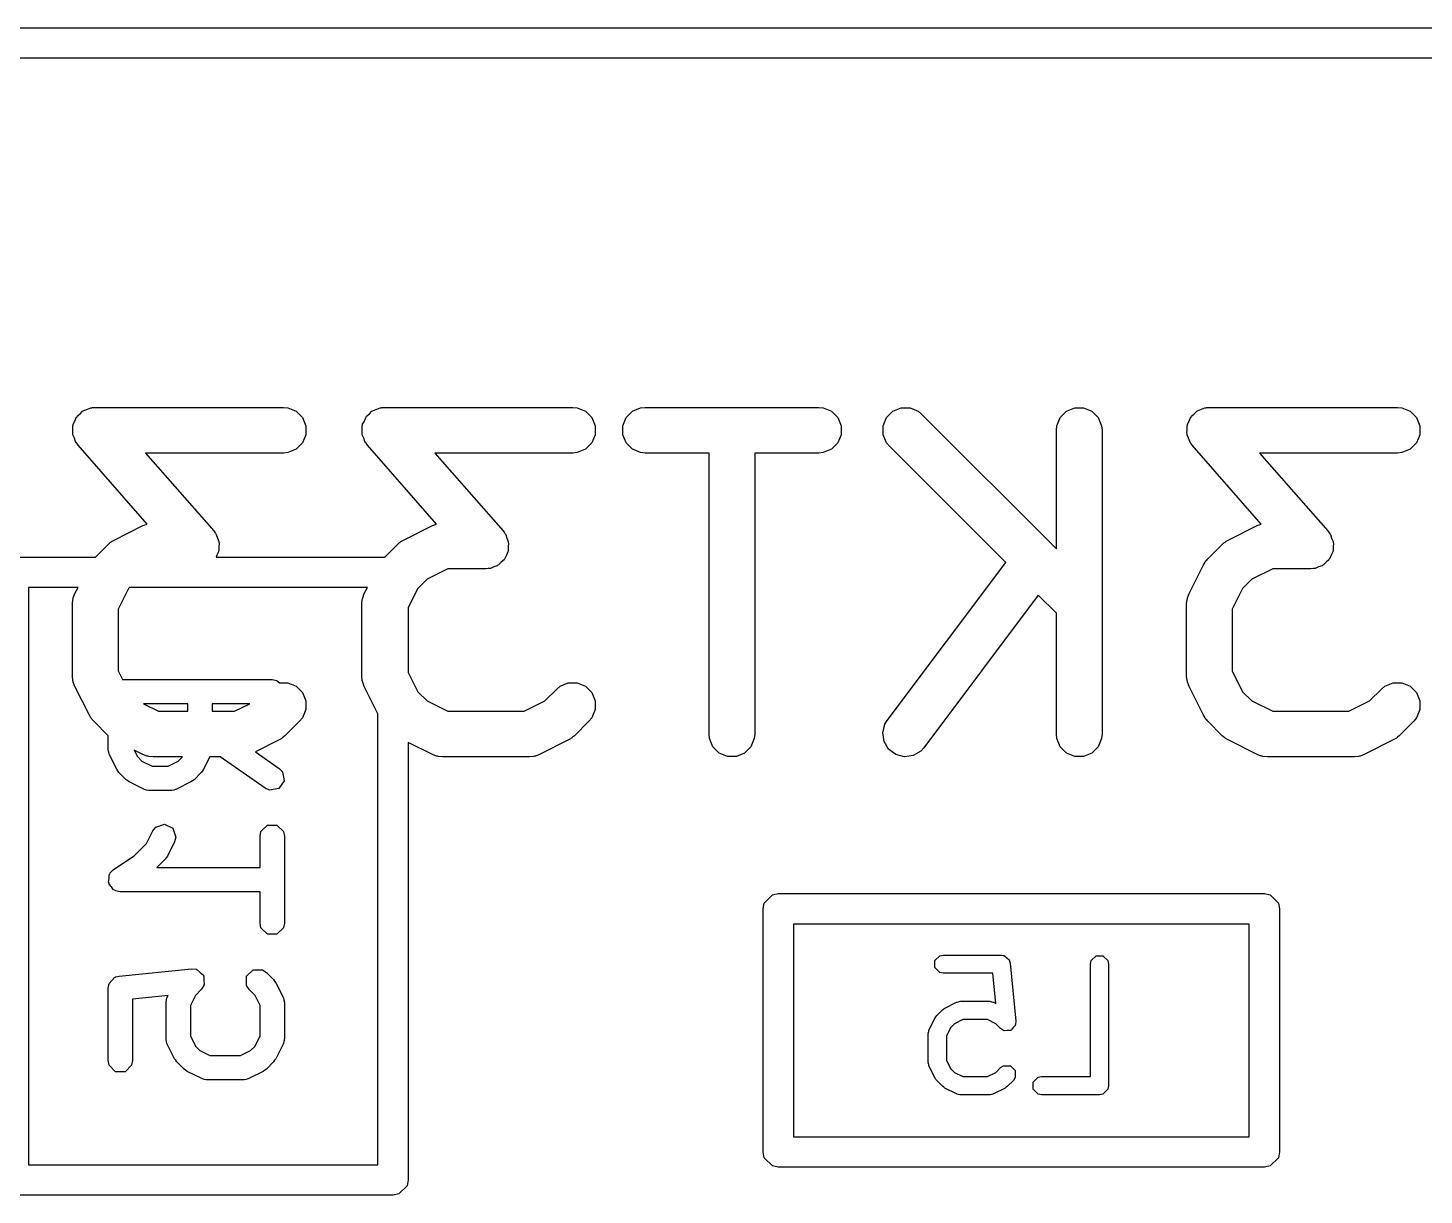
# Model space of a CAD drawing. Extents: x 3.93 to 7.47, y -4.9 to -2.95.
# Drawn here: x 4.919 to 5.0999, y -3.4169 to -3.2656 of the extents above; entities that cross this region are included whole.
import ezdxf

# ---------------------------------------------------------------- set-up
doc = ezdxf.new("R2010")
doc.units = 0
doc.header["$MEASUREMENT"] = 0
doc.layers.add('BLACK', color=7, linetype='CONTINUOUS')

msp = doc.modelspace()

# ---------------------------------------------------------------- linework, layer by layer
at = {"layer": 'BLACK', "linetype": 'CONTINUOUS'}
for p, q in [((4.59464, -3.26563), (5.23797, -3.26563)), ((5.236, -3.26956), (4.59726, -3.26956)), ((4.92535, -3.31595), (4.92571, -3.31564)), ((4.92571, -3.31564), (4.92605, -3.3153)), ((4.92605, -3.3153), (4.92614, -3.31526)), ((4.92614, -3.31526), (4.92622, -3.31519)), ((4.92622, -3.31519), (4.92667, -3.31504)), ((4.92667, -3.31504), (4.92711, -3.31486)), ((4.92711, -3.31486), (4.92725, -3.31484)), ((4.92725, -3.31484), (4.92731, -3.31483)), ((4.92731, -3.31483), (4.92739, -3.31483)), ((4.92739, -3.31483), (4.92769, -3.3148)), ((4.92769, -3.3148), (4.95206, -3.3148)), ((4.95206, -3.3148), (4.95264, -3.31486)), ((4.95264, -3.31486), (4.9537, -3.3153)), ((4.9537, -3.3153), (4.95452, -3.31611)), ((4.96284, -3.31595), (4.96321, -3.31564)), ((4.96321, -3.31564), (4.96354, -3.3153)), ((4.96354, -3.3153), (4.96364, -3.31526)), ((4.96364, -3.31526), (4.96371, -3.31519)), ((4.96371, -3.31519), (4.96417, -3.31504)), ((4.96417, -3.31504), (4.96461, -3.31486)), ((4.96461, -3.31486), (4.96475, -3.31484)), ((4.96475, -3.31484), (4.9648, -3.31483)), ((4.9648, -3.31483), (4.96488, -3.31483)), ((4.96488, -3.31483), (4.96519, -3.3148)), ((4.96519, -3.3148), (4.98956, -3.3148)), ((4.98956, -3.3148), (4.99013, -3.31486)), ((4.99013, -3.31486), (4.9912, -3.3153)), ((4.9912, -3.3153), (4.99201, -3.31611)), ((4.99648, -3.31611), (4.99729, -3.3153)), ((4.99729, -3.3153), (4.99835, -3.31486)), ((4.99835, -3.31486), (4.99893, -3.3148)), ((4.99893, -3.3148), (5.02143, -3.3148)), ((5.02143, -3.3148), (5.022, -3.31486)), ((5.022, -3.31486), (5.02307, -3.3153)), ((5.02307, -3.3153), (5.02388, -3.31611)), ((5.03022, -3.31611), (5.03104, -3.3153)), ((5.03104, -3.3153), (5.0321, -3.31486)), ((5.0321, -3.31486), (5.03325, -3.31486)), ((5.03325, -3.31486), (5.03432, -3.3153)), ((5.03432, -3.3153), (5.03476, -3.31567)), ((5.03476, -3.31567), (5.05222, -3.33312)), ((5.05272, -3.31611), (5.05353, -3.3153)), ((5.05353, -3.3153), (5.0546, -3.31486)), ((5.0546, -3.31486), (5.05575, -3.31486)), ((5.05575, -3.31486), (5.05681, -3.3153)), ((5.05681, -3.3153), (5.05763, -3.31611)), ((5.06971, -3.31595), (5.07007, -3.31564)), ((5.07007, -3.31564), (5.07041, -3.3153)), ((5.07041, -3.3153), (5.0705, -3.31526)), ((5.0705, -3.31526), (5.07057, -3.31519)), ((5.07057, -3.31519), (5.07103, -3.31504)), ((5.07103, -3.31504), (5.07147, -3.31486)), ((5.07147, -3.31486), (5.07161, -3.31484)), ((5.07161, -3.31484), (5.07166, -3.31483)), ((5.07166, -3.31483), (5.07174, -3.31483)), ((5.07174, -3.31483), (5.07205, -3.3148)), ((5.07205, -3.3148), (5.09642, -3.3148)), ((5.09642, -3.3148), (5.09699, -3.31486)), ((5.09699, -3.31486), (5.09806, -3.3153)), ((5.09806, -3.3153), (5.09887, -3.31611)), ((4.92479, -3.31718), (4.92483, -3.31709)), ((4.92479, -3.31766), (4.92479, -3.31718)), ((4.92483, -3.31709), (4.92484, -3.31699)), ((4.92484, -3.31699), (4.92505, -3.31656)), ((4.92505, -3.31656), (4.92523, -3.31611)), ((4.92523, -3.31611), (4.9253, -3.31604)), ((4.9253, -3.31604), (4.92535, -3.31595)), ((4.95452, -3.31611), (4.95496, -3.31718)), ((4.95496, -3.31718), (4.95496, -3.31833)), ((4.96229, -3.31718), (4.96233, -3.31709)), ((4.96229, -3.31766), (4.96229, -3.31718)), ((4.96233, -3.31699), (4.96255, -3.31656)), ((4.96233, -3.31709), (4.96233, -3.31699)), ((4.96255, -3.31656), (4.96273, -3.31611)), ((4.96273, -3.31611), (4.9628, -3.31604)), ((4.9628, -3.31604), (4.96284, -3.31595)), ((4.99201, -3.31611), (4.99245, -3.31718)), ((4.99245, -3.31718), (4.99245, -3.31833)), ((4.99603, -3.31718), (4.99648, -3.31611)), ((4.99603, -3.31833), (4.99603, -3.31718)), ((5.02388, -3.31611), (5.02432, -3.31718)), ((5.02432, -3.31718), (5.02432, -3.31833)), ((5.02978, -3.31718), (5.03022, -3.31611)), ((5.02978, -3.31833), (5.02978, -3.31718)), ((5.05222, -3.31775), (5.05228, -3.31718)), ((5.05228, -3.31718), (5.05272, -3.31611)), ((5.05763, -3.31611), (5.05807, -3.31718)), ((5.05807, -3.31718), (5.05813, -3.31775)), ((5.06915, -3.31718), (5.06919, -3.31709)), ((5.06915, -3.31766), (5.06915, -3.31718)), ((5.06919, -3.31709), (5.0692, -3.31699)), ((5.0692, -3.31699), (5.06941, -3.31656)), ((5.06941, -3.31656), (5.06959, -3.31611)), ((5.06959, -3.31611), (5.06966, -3.31604)), ((5.06966, -3.31604), (5.06971, -3.31595)), ((5.09887, -3.31611), (5.09931, -3.31718)), ((5.09931, -3.31718), (5.09931, -3.31833)), ((4.92476, -3.31814), (4.92479, -3.31766)), ((4.92479, -3.31823), (4.92476, -3.31814)), ((4.92479, -3.31833), (4.92479, -3.31823)), ((4.92498, -3.31877), (4.92479, -3.31833)), ((4.92513, -3.31923), (4.92498, -3.31877)), ((4.92521, -3.31934), (4.92513, -3.31923)), ((4.92523, -3.31939), (4.92521, -3.31934)), ((4.92529, -3.31945), (4.92523, -3.31939)), ((4.95452, -3.31939), (4.9537, -3.32021)), ((4.95496, -3.31833), (4.95452, -3.31939)), ((4.96226, -3.31814), (4.96229, -3.31766)), ((4.96229, -3.31823), (4.96226, -3.31814)), ((4.96229, -3.31833), (4.96229, -3.31823)), ((4.96247, -3.31877), (4.96229, -3.31833)), ((4.96263, -3.31923), (4.96247, -3.31877)), ((4.96271, -3.31934), (4.96263, -3.31923)), ((4.96273, -3.31939), (4.96271, -3.31934)), ((4.96278, -3.31945), (4.96273, -3.31939)), ((4.99201, -3.31939), (4.9912, -3.32021)), ((4.99245, -3.31833), (4.99201, -3.31939)), ((4.99648, -3.31939), (4.99603, -3.31833)), ((4.99729, -3.32021), (4.99648, -3.31939)), ((5.02388, -3.31939), (5.02307, -3.32021)), ((5.02432, -3.31833), (5.02388, -3.31939)), ((5.03022, -3.31939), (5.02978, -3.31833)), ((5.03059, -3.31984), (5.03022, -3.31939)), ((5.05222, -3.33312), (5.05222, -3.31775)), ((5.05813, -3.31775), (5.05813, -3.35712)), ((5.06912, -3.31814), (5.06915, -3.31766)), ((5.06915, -3.31823), (5.06912, -3.31814)), ((5.06915, -3.31833), (5.06915, -3.31823)), ((5.06933, -3.31877), (5.06915, -3.31833)), ((5.06949, -3.31923), (5.06933, -3.31877)), ((5.06957, -3.31934), (5.06949, -3.31923)), ((5.06959, -3.31939), (5.06957, -3.31934)), ((5.06965, -3.31945), (5.06959, -3.31939)), ((5.09887, -3.31939), (5.09806, -3.32021)), ((5.09931, -3.31833), (5.09887, -3.31939)), ((4.92547, -3.3197), (4.92529, -3.31945)), ((4.9344, -3.32991), (4.92547, -3.3197)), ((4.95206, -3.32071), (4.9342, -3.32071)), ((4.9342, -3.32071), (4.94304, -3.33081)), ((4.95264, -3.32065), (4.95206, -3.32071)), ((4.9537, -3.32021), (4.95264, -3.32065)), ((4.96296, -3.3197), (4.96278, -3.31945)), ((4.9719, -3.32991), (4.96296, -3.3197)), ((4.98956, -3.32071), (4.97169, -3.32071)), ((4.97169, -3.32071), (4.98053, -3.33081)), ((4.99013, -3.32065), (4.98956, -3.32071)), ((4.9912, -3.32021), (4.99013, -3.32065)), ((4.99835, -3.32065), (4.99729, -3.32021)), ((4.99893, -3.32071), (4.99835, -3.32065)), ((5.00723, -3.32071), (4.99893, -3.32071)), ((5.00723, -3.35712), (5.00723, -3.32071)), ((5.02143, -3.32071), (5.01313, -3.32071)), ((5.01313, -3.32071), (5.01313, -3.35712)), ((5.022, -3.32065), (5.02143, -3.32071)), ((5.02307, -3.32021), (5.022, -3.32065)), ((5.04565, -3.3349), (5.03059, -3.31984)), ((5.06982, -3.3197), (5.06965, -3.31945)), ((5.07876, -3.32991), (5.06982, -3.3197)), ((5.09642, -3.32071), (5.07855, -3.32071)), ((5.07855, -3.32071), (5.08739, -3.33081)), ((5.09699, -3.32065), (5.09642, -3.32071)), ((5.09806, -3.32021), (5.09699, -3.32065)), ((4.93012, -3.33199), (4.93387, -3.33011)), ((4.93387, -3.33011), (4.9344, -3.32991)), ((4.96761, -3.33199), (4.97136, -3.33011)), ((4.97136, -3.33011), (4.9719, -3.32991)), ((5.07448, -3.33199), (5.07823, -3.33011)), ((5.07823, -3.33011), (5.07876, -3.32991)), ((4.92987, -3.33214), (4.93012, -3.33199)), ((4.94304, -3.33081), (4.94321, -3.33106)), ((4.94321, -3.33106), (4.94327, -3.33111)), ((4.94327, -3.33111), (4.94329, -3.33116)), ((4.94329, -3.33116), (4.94337, -3.33128)), ((4.94337, -3.33128), (4.94353, -3.33173)), ((4.94353, -3.33173), (4.94371, -3.33218)), ((4.96737, -3.33214), (4.96761, -3.33199)), ((4.98053, -3.33081), (4.98071, -3.33106)), ((4.98071, -3.33106), (4.98076, -3.33111)), ((4.98076, -3.33111), (4.98079, -3.33116)), ((4.98079, -3.33116), (4.98087, -3.33128)), ((4.98087, -3.33128), (4.98102, -3.33173)), ((4.98102, -3.33173), (4.9812, -3.33218)), ((5.07423, -3.33214), (5.07448, -3.33199)), ((5.08739, -3.33081), (5.08757, -3.33106)), ((5.08757, -3.33106), (5.08763, -3.33111)), ((5.08763, -3.33111), (5.08765, -3.33116)), ((5.08765, -3.33116), (5.08773, -3.33128)), ((5.08773, -3.33128), (5.08788, -3.33173)), ((5.08788, -3.33173), (5.08807, -3.33218)), ((4.92771, -3.33418), (4.92935, -3.33254)), ((4.92935, -3.33254), (4.92958, -3.33235)), ((4.92958, -3.33235), (4.92963, -3.33229)), ((4.92963, -3.33229), (4.92972, -3.33224)), ((4.92972, -3.33224), (4.9298, -3.33217)), ((4.9298, -3.33217), (4.92987, -3.33214)), ((4.94366, -3.33352), (4.94345, -3.33395)), ((4.94367, -3.33342), (4.94366, -3.33352)), ((4.94371, -3.33333), (4.94367, -3.33342)), ((4.94371, -3.33218), (4.94371, -3.33228)), ((4.94371, -3.33228), (4.94374, -3.33237)), ((4.94374, -3.33237), (4.94371, -3.33285)), ((4.94371, -3.33285), (4.94371, -3.33333)), ((4.96521, -3.33418), (4.96685, -3.33254)), ((4.96685, -3.33254), (4.96707, -3.33235)), ((4.96707, -3.33235), (4.96712, -3.33229)), ((4.96712, -3.33229), (4.96721, -3.33224)), ((4.96721, -3.33224), (4.96729, -3.33217)), ((4.96729, -3.33217), (4.96737, -3.33214)), ((4.98116, -3.33352), (4.98095, -3.33395)), ((4.98117, -3.33342), (4.98116, -3.33352)), ((4.9812, -3.33333), (4.98117, -3.33342)), ((4.9812, -3.33218), (4.9812, -3.33228)), ((4.9812, -3.33228), (4.98124, -3.33237)), ((4.98124, -3.33237), (4.9812, -3.33285)), ((4.9812, -3.33285), (4.9812, -3.33333)), ((5.07183, -3.33441), (5.07371, -3.33254)), ((5.07371, -3.33254), (5.07393, -3.33235)), ((5.07393, -3.33235), (5.07399, -3.33229)), ((5.07399, -3.33229), (5.07407, -3.33224)), ((5.07407, -3.33224), (5.07416, -3.33217)), ((5.07416, -3.33217), (5.07423, -3.33214)), ((5.08802, -3.33352), (5.08781, -3.33395)), ((5.08803, -3.33342), (5.08802, -3.33352)), ((5.08807, -3.33333), (5.08803, -3.33342)), ((5.08807, -3.33218), (5.08807, -3.33228)), ((5.08807, -3.33228), (5.0881, -3.33237)), ((5.0881, -3.33237), (5.08807, -3.33285)), ((5.08807, -3.33285), (5.08807, -3.33333)), ((4.91707, -3.33418), (4.92771, -3.33418)), ((4.94345, -3.33395), (4.94336, -3.33418)), ((4.94336, -3.33418), (4.96521, -3.33418)), ((4.97338, -3.3357), (4.97068, -3.33705)), ((4.97831, -3.3357), (4.97338, -3.3357)), ((4.97861, -3.33567), (4.97831, -3.3357)), ((4.97869, -3.33568), (4.97861, -3.33567)), ((4.97874, -3.33566), (4.97869, -3.33568)), ((4.97888, -3.33565), (4.97874, -3.33566)), ((4.97933, -3.33546), (4.97888, -3.33565)), ((4.97978, -3.33531), (4.97933, -3.33546)), ((4.97986, -3.33525), (4.97978, -3.33531)), ((4.97995, -3.33521), (4.97986, -3.33525)), ((4.98029, -3.33487), (4.97995, -3.33521)), ((4.98065, -3.33455), (4.98029, -3.33487)), ((4.98069, -3.33446), (4.98065, -3.33455)), ((4.98076, -3.33439), (4.98069, -3.33446)), ((4.98095, -3.33395), (4.98076, -3.33439)), ((5.03031, -3.35535), (5.04565, -3.3349)), ((5.06941, -3.33893), (5.07128, -3.33518)), ((5.07128, -3.33518), (5.07144, -3.33493)), ((5.07144, -3.33493), (5.07147, -3.33486)), ((5.07147, -3.33486), (5.07153, -3.33478)), ((5.07153, -3.33478), (5.07159, -3.33469)), ((5.07159, -3.33469), (5.07165, -3.33464)), ((5.07165, -3.33464), (5.07183, -3.33441)), ((5.08024, -3.3357), (5.07755, -3.33705)), ((5.08517, -3.3357), (5.08024, -3.3357)), ((5.08547, -3.33567), (5.08517, -3.3357)), ((5.08555, -3.33568), (5.08547, -3.33567)), ((5.08561, -3.33566), (5.08555, -3.33568)), ((5.08575, -3.33565), (5.08561, -3.33566)), ((5.08619, -3.33546), (5.08575, -3.33565)), ((5.08664, -3.33531), (5.08619, -3.33546)), ((5.08672, -3.33525), (5.08664, -3.33531)), ((5.08681, -3.33521), (5.08672, -3.33525)), ((5.08715, -3.33487), (5.08681, -3.33521)), ((5.08751, -3.33455), (5.08715, -3.33487)), ((5.08755, -3.33446), (5.08751, -3.33455)), ((5.08763, -3.33439), (5.08755, -3.33446)), ((5.08781, -3.33395), (5.08763, -3.33439)), ((4.97068, -3.33705), (4.96949, -3.33825)), ((5.07755, -3.33705), (5.07635, -3.33825)), ((4.92546, -3.33812), (4.91904, -3.33812)), ((4.91904, -3.33812), (4.91904, -3.41292)), ((4.92484, -3.33947), (4.92505, -3.33893)), ((4.92505, -3.33893), (4.92546, -3.33812)), ((4.93199, -3.33825), (4.93064, -3.34095)), ((4.93213, -3.33812), (4.93199, -3.33825)), ((4.96295, -3.33812), (4.93213, -3.33812)), ((4.96234, -3.33947), (4.96254, -3.33893)), ((4.96254, -3.33893), (4.96295, -3.33812)), ((4.96949, -3.33825), (4.96825, -3.34072)), ((5.04987, -3.33912), (5.03504, -3.3589)), ((5.05222, -3.34147), (5.04987, -3.33912)), ((5.0692, -3.33947), (5.06941, -3.33893)), ((5.07635, -3.33825), (5.075, -3.34095)), ((4.92474, -3.34025), (4.92479, -3.33967)), ((4.92474, -3.34962), (4.92474, -3.34025)), ((4.92479, -3.33967), (4.92483, -3.33958)), ((4.92483, -3.33958), (4.92484, -3.33947)), ((4.93064, -3.34095), (4.93064, -3.34893)), ((4.96223, -3.34025), (4.96229, -3.33967)), ((4.96223, -3.34962), (4.96223, -3.34025)), ((4.96229, -3.33967), (4.96233, -3.33958)), ((4.96233, -3.33958), (4.96234, -3.33947)), ((4.96825, -3.34072), (4.96825, -3.34915)), ((5.06909, -3.34025), (5.06915, -3.33967)), ((5.06909, -3.34962), (5.06909, -3.34025)), ((5.06915, -3.33967), (5.06919, -3.33958)), ((5.06919, -3.33958), (5.0692, -3.33947)), ((5.075, -3.34095), (5.075, -3.34893)), ((5.05222, -3.35712), (5.05222, -3.34147)), ((4.92479, -3.3502), (4.92474, -3.34962)), ((4.93064, -3.34893), (4.9312, -3.35004)), ((4.9312, -3.35004), (4.95062, -3.35004)), ((4.95062, -3.35004), (4.95122, -3.35016)), ((4.95122, -3.35016), (4.95154, -3.35048)), ((4.96229, -3.3502), (4.96223, -3.34962)), ((4.96825, -3.34915), (4.96949, -3.35163)), ((5.06915, -3.3502), (5.06909, -3.34962)), ((5.075, -3.34893), (5.07635, -3.35163)), ((4.92483, -3.3503), (4.92479, -3.3502)), ((4.92484, -3.3504), (4.92483, -3.3503)), ((4.92505, -3.35095), (4.92484, -3.3504)), ((4.92692, -3.35469), (4.92505, -3.35095)), ((4.95154, -3.35048), (4.95264, -3.35048)), ((4.95264, -3.35048), (4.9537, -3.35092)), ((4.9537, -3.35092), (4.95452, -3.35173)), ((4.95452, -3.35173), (4.95496, -3.3528)), ((4.96233, -3.3503), (4.96229, -3.3502)), ((4.96234, -3.3504), (4.96233, -3.3503)), ((4.96254, -3.35095), (4.96234, -3.3504)), ((4.96431, -3.35448), (4.96254, -3.35095)), ((4.96949, -3.35163), (4.97068, -3.35282)), ((4.98593, -3.35282), (4.98747, -3.35129)), ((4.98747, -3.35129), (4.98792, -3.35092)), ((4.98792, -3.35092), (4.98898, -3.35048)), ((4.98898, -3.35048), (4.99013, -3.35048)), ((4.99013, -3.35048), (4.9912, -3.35092)), ((4.9912, -3.35092), (4.99201, -3.35173)), ((4.99201, -3.35173), (4.99245, -3.3528)), ((5.06919, -3.3503), (5.06915, -3.3502)), ((5.0692, -3.3504), (5.06919, -3.3503)), ((5.06941, -3.35095), (5.0692, -3.3504)), ((5.07128, -3.35469), (5.06941, -3.35095)), ((5.07635, -3.35163), (5.07755, -3.35282)), ((5.09279, -3.35282), (5.09433, -3.35129)), ((5.09433, -3.35129), (5.09478, -3.35092)), ((5.09478, -3.35092), (5.09584, -3.35048)), ((5.09584, -3.35048), (5.09699, -3.35048)), ((5.09699, -3.35048), (5.09806, -3.35092)), ((5.09806, -3.35092), (5.09887, -3.35173)), ((5.09887, -3.35173), (5.09931, -3.3528)), ((4.93967, -3.35319), (4.93392, -3.35319)), ((4.93392, -3.35319), (4.93589, -3.35417)), ((4.93967, -3.35417), (4.93967, -3.35319)), ((4.94282, -3.35319), (4.94282, -3.35417)), ((4.94771, -3.35319), (4.94282, -3.35319)), ((4.94574, -3.35417), (4.94771, -3.35319)), ((4.95496, -3.3528), (4.95496, -3.35395)), ((4.97068, -3.35282), (4.97338, -3.35417)), ((4.98324, -3.35417), (4.98593, -3.35282)), ((4.99245, -3.3528), (4.99245, -3.35395)), ((5.07755, -3.35282), (5.08024, -3.35417)), ((5.0901, -3.35417), (5.09279, -3.35282)), ((5.09931, -3.3528), (5.09931, -3.35395)), ((4.92708, -3.35494), (4.92692, -3.35469)), ((4.92711, -3.35501), (4.92708, -3.35494)), ((4.92718, -3.3551), (4.92711, -3.35501)), ((4.92723, -3.35518), (4.92718, -3.3551)), ((4.92729, -3.35524), (4.92723, -3.35518)), ((4.92748, -3.35546), (4.92729, -3.35524)), ((4.92935, -3.35734), (4.92748, -3.35546)), ((4.93589, -3.35417), (4.93967, -3.35417)), ((4.94282, -3.35417), (4.94574, -3.35417)), ((4.95415, -3.35546), (4.95227, -3.35734)), ((4.95452, -3.35501), (4.95415, -3.35546)), ((4.95496, -3.35395), (4.95452, -3.35501)), ((4.96431, -3.41292), (4.96431, -3.35448)), ((4.97338, -3.35417), (4.98324, -3.35417)), ((4.99164, -3.35546), (4.98977, -3.35734)), ((4.99201, -3.35501), (4.99164, -3.35546)), ((4.99245, -3.35395), (4.99201, -3.35501)), ((5.03001, -3.35585), (5.03031, -3.35535)), ((5.07144, -3.35494), (5.07128, -3.35469)), ((5.07147, -3.35501), (5.07144, -3.35494)), ((5.07153, -3.3551), (5.07147, -3.35501)), ((5.07159, -3.35518), (5.07153, -3.3551)), ((5.07165, -3.35524), (5.07159, -3.35518)), ((5.07183, -3.35546), (5.07165, -3.35524)), ((5.07371, -3.35734), (5.07183, -3.35546)), ((5.08024, -3.35417), (5.0901, -3.35417)), ((5.09851, -3.35546), (5.09663, -3.35734)), ((5.09887, -3.35501), (5.09851, -3.35546)), ((5.09931, -3.35395), (5.09887, -3.35501)), ((4.92936, -3.35734), (4.92935, -3.35734)), ((4.92936, -3.35911), (4.92936, -3.35734)), ((4.95227, -3.35734), (4.95205, -3.35752)), ((4.98977, -3.35734), (4.98954, -3.35752)), ((5.00728, -3.3577), (5.00723, -3.35712)), ((5.01313, -3.35712), (5.01308, -3.3577)), ((5.02973, -3.35696), (5.03001, -3.35585)), ((5.02989, -3.3581), (5.02973, -3.35696)), ((5.05228, -3.3577), (5.05222, -3.35712)), ((5.05813, -3.35712), (5.05807, -3.3577)), ((5.07393, -3.35752), (5.07371, -3.35734)), ((5.09663, -3.35734), (5.09641, -3.35752)), ((4.92937, -3.35919), (4.92936, -3.35911)), ((4.92936, -3.35922), (4.92937, -3.35919)), ((4.92943, -3.35947), (4.92936, -3.35922)), ((4.93387, -3.35976), (4.93274, -3.3592)), ((4.93274, -3.3592), (4.93316, -3.36005)), ((4.95151, -3.35789), (4.94845, -3.35942)), ((4.95176, -3.35773), (4.95151, -3.35789)), ((4.95183, -3.3577), (4.95176, -3.35773)), ((4.95191, -3.35764), (4.95183, -3.3577)), ((4.952, -3.35758), (4.95191, -3.35764)), ((4.95205, -3.35752), (4.952, -3.35758)), ((4.97136, -3.35976), (4.96825, -3.35821)), ((4.96825, -3.35821), (4.96825, -3.41489)), ((4.989, -3.35789), (4.98525, -3.35976)), ((4.98925, -3.35773), (4.989, -3.35789)), ((4.98932, -3.3577), (4.98925, -3.35773)), ((4.9894, -3.35764), (4.98932, -3.3577)), ((4.98949, -3.35758), (4.9894, -3.35764)), ((4.98954, -3.35752), (4.98949, -3.35758)), ((5.00772, -3.35876), (5.00728, -3.3577)), ((5.00854, -3.35958), (5.00772, -3.35876)), ((5.01263, -3.35876), (5.01182, -3.35958)), ((5.01308, -3.3577), (5.01263, -3.35876)), ((5.03048, -3.3591), (5.02989, -3.3581)), ((5.0314, -3.35979), (5.03048, -3.3591)), ((5.03504, -3.3589), (5.03465, -3.35932)), ((5.05272, -3.35876), (5.05228, -3.3577)), ((5.05353, -3.35958), (5.05272, -3.35876)), ((5.05763, -3.35876), (5.05681, -3.35958)), ((5.05807, -3.3577), (5.05763, -3.35876)), ((5.07399, -3.35758), (5.07393, -3.35752)), ((5.07407, -3.35764), (5.07399, -3.35758)), ((5.07416, -3.3577), (5.07407, -3.35764)), ((5.07423, -3.35773), (5.07416, -3.3577)), ((5.07448, -3.35789), (5.07423, -3.35773)), ((5.07823, -3.35976), (5.07448, -3.35789)), ((5.09586, -3.35789), (5.09211, -3.35976)), ((5.09611, -3.35773), (5.09586, -3.35789)), ((5.09618, -3.3577), (5.09611, -3.35773)), ((5.09627, -3.35764), (5.09618, -3.3577)), ((5.09635, -3.35758), (5.09627, -3.35764)), ((5.09641, -3.35752), (5.09635, -3.35758)), ((4.92948, -3.35972), (4.92943, -3.35947)), ((4.9295, -3.35974), (4.92948, -3.35972)), ((4.92952, -3.35982), (4.9295, -3.35974)), ((4.93046, -3.36169), (4.92952, -3.35982)), ((4.93316, -3.36005), (4.93374, -3.36063)), ((4.93374, -3.36063), (4.93505, -3.36129)), ((4.93441, -3.35997), (4.93387, -3.35976)), ((4.93451, -3.35998), (4.93441, -3.35997)), ((4.93461, -3.36002), (4.93451, -3.35998)), ((4.93519, -3.36008), (4.93461, -3.36002)), ((4.93899, -3.36008), (4.93519, -3.36008)), ((4.93712, -3.36129), (4.93844, -3.36063)), ((4.93844, -3.36063), (4.93899, -3.36008)), ((4.94252, -3.36008), (4.94172, -3.36169)), ((4.94389, -3.36008), (4.94252, -3.36008)), ((4.94971, -3.36415), (4.94389, -3.36008)), ((4.94845, -3.35942), (4.95152, -3.36157)), ((4.9719, -3.35997), (4.97136, -3.35976)), ((4.97201, -3.35998), (4.9719, -3.35997)), ((4.97211, -3.36002), (4.97201, -3.35998)), ((4.97268, -3.36008), (4.97211, -3.36002)), ((4.98393, -3.36008), (4.97268, -3.36008)), ((4.98451, -3.36002), (4.98393, -3.36008)), ((4.98461, -3.35998), (4.98451, -3.36002)), ((4.98471, -3.35997), (4.98461, -3.35998)), ((4.98525, -3.35976), (4.98471, -3.35997)), ((5.0096, -3.36002), (5.00854, -3.35958)), ((5.01076, -3.36002), (5.0096, -3.36002)), ((5.01182, -3.35958), (5.01076, -3.36002)), ((5.03252, -3.36007), (5.0314, -3.35979)), ((5.03366, -3.35991), (5.03252, -3.36007)), ((5.03465, -3.35932), (5.03366, -3.35991)), ((5.0546, -3.36002), (5.05353, -3.35958)), ((5.05575, -3.36002), (5.0546, -3.36002)), ((5.05681, -3.35958), (5.05575, -3.36002)), ((5.07877, -3.35997), (5.07823, -3.35976)), ((5.07887, -3.35998), (5.07877, -3.35997)), ((5.07897, -3.36002), (5.07887, -3.35998)), ((5.07955, -3.36008), (5.07897, -3.36002)), ((5.09079, -3.36008), (5.07955, -3.36008)), ((5.09137, -3.36002), (5.09079, -3.36008)), ((5.09147, -3.35998), (5.09137, -3.36002)), ((5.09157, -3.35997), (5.09147, -3.35998)), ((5.09211, -3.35976), (5.09157, -3.35997)), ((4.93062, -3.36189), (4.93046, -3.36169)), ((4.93076, -3.3621), (4.93062, -3.36189)), ((4.93169, -3.36304), (4.93076, -3.3621)), ((4.93505, -3.36129), (4.93712, -3.36129)), ((4.94142, -3.3621), (4.94048, -3.36304)), ((4.94156, -3.36189), (4.94142, -3.3621)), ((4.94172, -3.36169), (4.94156, -3.36189)), ((4.95152, -3.36157), (4.95195, -3.36202)), ((4.95195, -3.36202), (4.95216, -3.3632)), ((4.9319, -3.36318), (4.93169, -3.36304)), ((4.9321, -3.36333), (4.9319, -3.36318)), ((4.93398, -3.36427), (4.9321, -3.36333)), ((4.93405, -3.36429), (4.93398, -3.36427)), ((4.93408, -3.36432), (4.93405, -3.36429)), ((4.93433, -3.36437), (4.93408, -3.36432)), ((4.93457, -3.36443), (4.93433, -3.36437)), ((4.9346, -3.36442), (4.93457, -3.36443)), ((4.93468, -3.36444), (4.9346, -3.36442)), ((4.93749, -3.36444), (4.93468, -3.36444)), ((4.93757, -3.36442), (4.93749, -3.36444)), ((4.93761, -3.36443), (4.93757, -3.36442)), ((4.93785, -3.36437), (4.93761, -3.36443)), ((4.9381, -3.36432), (4.93785, -3.36437)), ((4.93812, -3.36429), (4.9381, -3.36432)), ((4.9382, -3.36427), (4.93812, -3.36429)), ((4.94007, -3.36333), (4.9382, -3.36427)), ((4.94027, -3.36318), (4.94007, -3.36333)), ((4.94048, -3.36304), (4.94027, -3.36318)), ((4.95028, -3.3644), (4.94971, -3.36415)), ((4.95146, -3.36419), (4.95028, -3.3644)), ((4.95216, -3.3632), (4.95146, -3.36419)), ((4.93433, -3.3713), (4.93515, -3.36966)), ((4.93515, -3.36966), (4.93553, -3.36917)), ((4.93553, -3.36917), (4.93667, -3.36879)), ((4.93667, -3.36879), (4.93775, -3.36933)), ((4.93775, -3.36933), (4.93813, -3.37047)), ((4.94904, -3.37036), (4.94916, -3.36976)), ((4.94916, -3.36976), (4.95002, -3.36891)), ((4.95002, -3.36891), (4.95122, -3.36891)), ((4.95122, -3.36891), (4.95207, -3.36976)), ((4.95207, -3.36976), (4.95219, -3.37036)), ((4.93274, -3.37289), (4.93433, -3.3713)), ((4.93797, -3.37107), (4.93703, -3.37294)), ((4.93813, -3.37047), (4.93797, -3.37107)), ((4.94904, -3.37441), (4.94904, -3.37036)), ((4.95219, -3.37036), (4.95219, -3.38161)), ((4.93006, -3.37468), (4.93274, -3.37289)), ((4.93673, -3.37335), (4.93567, -3.37441)), ((4.93687, -3.37314), (4.93673, -3.37335)), ((4.93703, -3.37294), (4.93687, -3.37314)), ((4.92948, -3.37538), (4.92959, -3.37527)), ((4.92948, -3.37584), (4.92948, -3.37538)), ((4.92959, -3.37527), (4.92962, -3.37511)), ((4.92962, -3.37511), (4.93006, -3.37468)), ((4.93567, -3.37441), (4.94904, -3.37441)), ((4.92939, -3.37629), (4.92948, -3.37584)), ((4.92948, -3.37643), (4.92939, -3.37629)), ((4.92948, -3.37659), (4.92948, -3.37643)), ((4.9298, -3.37691), (4.92948, -3.37659)), ((4.93006, -3.37729), (4.9298, -3.37691)), ((4.93022, -3.37733), (4.93006, -3.37729)), ((4.93033, -3.37744), (4.93022, -3.37733)), ((4.93093, -3.37756), (4.93033, -3.37744)), ((4.94904, -3.37756), (4.93093, -3.37756)), ((4.94904, -3.38161), (4.94904, -3.37756)), ((5.01421, -3.37977), (5.01436, -3.37902)), ((5.01436, -3.37902), (5.01543, -3.37795)), ((5.01543, -3.37795), (5.01618, -3.3778)), ((5.01618, -3.3778), (5.07917, -3.3778)), ((5.07917, -3.3778), (5.07992, -3.37795)), ((5.07992, -3.37795), (5.08099, -3.37902)), ((5.08099, -3.37902), (5.08114, -3.37977)), ((5.01421, -3.41126), (5.01421, -3.37977)), ((5.08114, -3.37977), (5.08114, -3.41126)), ((4.94916, -3.38221), (4.94904, -3.38161)), ((4.95002, -3.38306), (4.94916, -3.38221)), ((4.95207, -3.38221), (4.95122, -3.38306)), ((4.95219, -3.38161), (4.95207, -3.38221)), ((5.01815, -3.38174), (5.01815, -3.4093)), ((5.0772, -3.38174), (5.01815, -3.38174)), ((5.0772, -3.4093), (5.0772, -3.38174)), ((4.95122, -3.38306), (4.95002, -3.38306)), ((5.03646, -3.38648), (5.0371, -3.38584)), ((5.0371, -3.38584), (5.03755, -3.38575)), ((5.03755, -3.38575), (5.04505, -3.38575)), ((5.04505, -3.38575), (5.04533, -3.38581)), ((5.04533, -3.38581), (5.04539, -3.3858)), ((5.04539, -3.3858), (5.04542, -3.38582)), ((5.04542, -3.38582), (5.0455, -3.38584)), ((5.0455, -3.38584), (5.04578, -3.38612)), ((5.04578, -3.38612), (5.04609, -3.38637)), ((5.05671, -3.38648), (5.05735, -3.38584)), ((5.05735, -3.38584), (5.05825, -3.38584)), ((5.05825, -3.38584), (5.05889, -3.38648)), ((4.93078, -3.38848), (4.94015, -3.38754)), ((4.94015, -3.38754), (4.94076, -3.3876)), ((4.94076, -3.3876), (4.94083, -3.38765)), ((4.94083, -3.38765), (4.94091, -3.38765)), ((4.94091, -3.38765), (4.94128, -3.38803)), ((4.94128, -3.38803), (4.94169, -3.38836)), ((4.94729, -3.38851), (4.94814, -3.38765)), ((4.94814, -3.38765), (4.94935, -3.38765)), ((4.94935, -3.38765), (4.94986, -3.388)), ((4.94986, -3.388), (4.95079, -3.38893)), ((5.03646, -3.38738), (5.03646, -3.38648)), ((5.0371, -3.38802), (5.03646, -3.38738)), ((5.03755, -3.38811), (5.0371, -3.38802)), ((5.04398, -3.38811), (5.03755, -3.38811)), ((5.04437, -3.39202), (5.04398, -3.38811)), ((5.04609, -3.38637), (5.04612, -3.38645)), ((5.04612, -3.38645), (5.04614, -3.38648)), ((5.04614, -3.38648), (5.04614, -3.38654)), ((5.04614, -3.38654), (5.04623, -3.38681)), ((5.04623, -3.38681), (5.04698, -3.39431)), ((5.05662, -3.38693), (5.05671, -3.38648)), ((5.05662, -3.4015), (5.05662, -3.38693)), ((5.05889, -3.38648), (5.05898, -3.38693)), ((5.05898, -3.38693), (5.05898, -3.40268)), ((4.92936, -3.39005), (4.92943, -3.38967)), ((4.92943, -3.38959), (4.92946, -3.38955)), ((4.92943, -3.38967), (4.92943, -3.38959)), ((4.92946, -3.38955), (4.92948, -3.38944)), ((4.92948, -3.38944), (4.92985, -3.38907)), ((4.92985, -3.38907), (4.93019, -3.38866)), ((4.93019, -3.38866), (4.9303, -3.38863)), ((4.9303, -3.38863), (4.93033, -3.38859)), ((4.93033, -3.38859), (4.93041, -3.38859)), ((4.93041, -3.38859), (4.93078, -3.38848)), ((4.94176, -3.38971), (4.94142, -3.39022)), ((4.94169, -3.38836), (4.9417, -3.38845)), ((4.9417, -3.38845), (4.94176, -3.38851)), ((4.94176, -3.38851), (4.94176, -3.38904)), ((4.94176, -3.38904), (4.94181, -3.38956)), ((4.94181, -3.38956), (4.94176, -3.38963)), ((4.94176, -3.38963), (4.94176, -3.38971)), ((4.94729, -3.38971), (4.94729, -3.38851)), ((4.94763, -3.39022), (4.94729, -3.38971)), ((4.95079, -3.38893), (4.95093, -3.38914)), ((4.95093, -3.38914), (4.95109, -3.38934)), ((4.95109, -3.38934), (4.95203, -3.39122)), ((4.92936, -3.39942), (4.92936, -3.39005)), ((4.93713, -3.39101), (4.93251, -3.39147)), ((4.93251, -3.39147), (4.93251, -3.39942)), ((4.93686, -3.39181), (4.93693, -3.39157)), ((4.93693, -3.39157), (4.93698, -3.39132)), ((4.93698, -3.39132), (4.937, -3.39129)), ((4.937, -3.39129), (4.93702, -3.39122)), ((4.93702, -3.39122), (4.93713, -3.39101)), ((4.94066, -3.39098), (4.94001, -3.39229)), ((4.94142, -3.39022), (4.94066, -3.39098)), ((4.94839, -3.39098), (4.94763, -3.39022)), ((4.94904, -3.39229), (4.94839, -3.39098)), ((4.95203, -3.39122), (4.95205, -3.39129)), ((4.95205, -3.39129), (4.95207, -3.39132)), ((4.95207, -3.39132), (4.95212, -3.39157)), ((4.95212, -3.39157), (4.95219, -3.39181)), ((5.03953, -3.3918), (5.03972, -3.39175)), ((5.03972, -3.39175), (5.03974, -3.39176)), ((5.03974, -3.39176), (5.0398, -3.39175)), ((5.0398, -3.39175), (5.04355, -3.39175)), ((5.04355, -3.39175), (5.04361, -3.39176)), ((5.04361, -3.39176), (5.04363, -3.39175)), ((5.04363, -3.39175), (5.04382, -3.3918)), ((4.93687, -3.39184), (4.93686, -3.39181)), ((4.93686, -3.39192), (4.93687, -3.39184)), ((4.93686, -3.39661), (4.93686, -3.39192)), ((4.94001, -3.39229), (4.94001, -3.39624)), ((4.94904, -3.39624), (4.94904, -3.39229)), ((4.95219, -3.39181), (4.95218, -3.39184)), ((4.95218, -3.39184), (4.95219, -3.39192)), ((4.95219, -3.39192), (4.95219, -3.39661)), ((5.03661, -3.39375), (5.03672, -3.3936)), ((5.03672, -3.3936), (5.03747, -3.39285)), ((5.03747, -3.39285), (5.03762, -3.39274)), ((5.03762, -3.39274), (5.03777, -3.39262)), ((5.03777, -3.39262), (5.03927, -3.39187)), ((5.03927, -3.39187), (5.03933, -3.39186)), ((5.03933, -3.39186), (5.03935, -3.39184)), ((5.03935, -3.39184), (5.03953, -3.3918)), ((5.04382, -3.3918), (5.044, -3.39184)), ((5.044, -3.39184), (5.04402, -3.39186)), ((5.04402, -3.39186), (5.04408, -3.39187)), ((5.04408, -3.39187), (5.04437, -3.39202)), ((5.03573, -3.39546), (5.03574, -3.3954)), ((5.03574, -3.3954), (5.03649, -3.3939)), ((5.03649, -3.3939), (5.03661, -3.39375)), ((5.03852, -3.39513), (5.03798, -3.39621)), ((5.039, -3.39465), (5.03852, -3.39513)), ((5.04008, -3.39411), (5.039, -3.39465)), ((5.04327, -3.39411), (5.04008, -3.39411)), ((5.04435, -3.39465), (5.04327, -3.39411)), ((5.04496, -3.39527), (5.04435, -3.39465)), ((5.04535, -3.39552), (5.04496, -3.39527)), ((5.04661, -3.39516), (5.04636, -3.39547)), ((5.04689, -3.39488), (5.04661, -3.39516)), ((5.04693, -3.39477), (5.04689, -3.39482)), ((5.04689, -3.39482), (5.04689, -3.39488)), ((5.04698, -3.39431), (5.04693, -3.39477)), ((4.93687, -3.39669), (4.93686, -3.39661)), ((4.93686, -3.39672), (4.93687, -3.39669)), ((4.93693, -3.39696), (4.93686, -3.39672)), ((4.93698, -3.39721), (4.93693, -3.39696)), ((4.937, -3.39724), (4.93698, -3.39721)), ((4.94001, -3.39624), (4.94066, -3.39755)), ((4.94839, -3.39755), (4.94904, -3.39624)), ((4.95207, -3.39721), (4.95205, -3.39724)), ((4.95212, -3.39696), (4.95207, -3.39721)), ((4.95219, -3.39672), (4.95212, -3.39696)), ((4.95219, -3.39661), (4.95218, -3.39669)), ((4.95218, -3.39669), (4.95219, -3.39672)), ((5.03562, -3.39585), (5.03567, -3.39566)), ((5.03563, -3.39587), (5.03562, -3.39585)), ((5.03562, -3.39593), (5.03563, -3.39587)), ((5.03562, -3.39968), (5.03562, -3.39593)), ((5.03567, -3.39566), (5.03571, -3.39548)), ((5.03571, -3.39548), (5.03573, -3.39546)), ((5.03798, -3.39621), (5.03798, -3.3994)), ((5.04541, -3.39552), (5.04535, -3.39552)), ((5.04546, -3.39556), (5.04541, -3.39552)), ((5.04585, -3.39552), (5.04546, -3.39556)), ((5.04625, -3.39552), (5.04585, -3.39552)), ((5.0463, -3.39548), (5.04625, -3.39552)), ((5.04636, -3.39547), (5.0463, -3.39548)), ((4.93702, -3.39731), (4.937, -3.39724)), ((4.93796, -3.39919), (4.93702, -3.39731)), ((4.94066, -3.39755), (4.94124, -3.39813)), ((4.94124, -3.39813), (4.94255, -3.39878)), ((4.94255, -3.39878), (4.9465, -3.39878)), ((4.9465, -3.39878), (4.94781, -3.39813)), ((4.94781, -3.39813), (4.94839, -3.39755)), ((4.95203, -3.39731), (4.95109, -3.39919)), ((4.95205, -3.39724), (4.95203, -3.39731)), ((4.92948, -3.40002), (4.92936, -3.39942)), ((4.93033, -3.40087), (4.92948, -3.40002)), ((4.93239, -3.40002), (4.93154, -3.40087)), ((4.93251, -3.39942), (4.93239, -3.40002)), ((4.93812, -3.39939), (4.93796, -3.39919)), ((4.93826, -3.3996), (4.93812, -3.39939)), ((4.93919, -3.40053), (4.93826, -3.3996)), ((4.9394, -3.40067), (4.93919, -3.40053)), ((4.9396, -3.40083), (4.9394, -3.40067)), ((4.94148, -3.40177), (4.9396, -3.40083)), ((4.94945, -3.40083), (4.94757, -3.40177)), ((4.94965, -3.40067), (4.94945, -3.40083)), ((4.94986, -3.40053), (4.94965, -3.40067)), ((4.95079, -3.3996), (4.94986, -3.40053)), ((4.95093, -3.39939), (4.95079, -3.3996)), ((4.95109, -3.39919), (4.95093, -3.39939)), ((5.03563, -3.39974), (5.03562, -3.39968)), ((5.03562, -3.39976), (5.03563, -3.39974)), ((5.03567, -3.39995), (5.03562, -3.39976)), ((5.03571, -3.40013), (5.03567, -3.39995)), ((5.03573, -3.40015), (5.03571, -3.40013)), ((5.03574, -3.40021), (5.03573, -3.40015)), ((5.03649, -3.40171), (5.03574, -3.40021)), ((5.03798, -3.3994), (5.03852, -3.40048)), ((5.03852, -3.40048), (5.039, -3.40096)), ((5.04435, -3.40096), (5.04496, -3.40034)), ((5.04496, -3.40034), (5.04535, -3.40009)), ((5.04535, -3.40009), (5.04625, -3.40009)), ((5.04625, -3.40009), (5.04689, -3.40073)), ((5.04689, -3.40073), (5.04689, -3.40163)), ((4.93154, -3.40087), (4.93033, -3.40087)), ((4.94155, -3.40179), (4.94148, -3.40177)), ((4.94158, -3.40181), (4.94155, -3.40179)), ((4.94183, -3.40186), (4.94158, -3.40181)), ((4.94207, -3.40193), (4.94183, -3.40186)), ((4.9421, -3.40192), (4.94207, -3.40193)), ((4.94218, -3.40193), (4.9421, -3.40192)), ((4.94687, -3.40193), (4.94218, -3.40193)), ((4.94695, -3.40192), (4.94687, -3.40193)), ((4.94698, -3.40193), (4.94695, -3.40192)), ((4.94722, -3.40186), (4.94698, -3.40193)), ((4.94747, -3.40181), (4.94722, -3.40186)), ((4.9475, -3.40179), (4.94747, -3.40181)), ((4.94757, -3.40177), (4.9475, -3.40179)), ((5.03661, -3.40186), (5.03649, -3.40171)), ((5.03672, -3.40201), (5.03661, -3.40186)), ((5.03747, -3.40276), (5.03672, -3.40201)), ((5.039, -3.40096), (5.04008, -3.4015)), ((5.04008, -3.4015), (5.04327, -3.4015)), ((5.04327, -3.4015), (5.04435, -3.40096)), ((5.04664, -3.40201), (5.04589, -3.40276)), ((5.04689, -3.40163), (5.04664, -3.40201)), ((5.04921, -3.40223), (5.04985, -3.40159)), ((5.04921, -3.40313), (5.04921, -3.40223)), ((5.04985, -3.40159), (5.0503, -3.4015)), ((5.0503, -3.4015), (5.05662, -3.4015)), ((5.03762, -3.40287), (5.03747, -3.40276)), ((5.03777, -3.40299), (5.03762, -3.40287)), ((5.03927, -3.40374), (5.03777, -3.40299)), ((5.03933, -3.40375), (5.03927, -3.40374)), ((5.03935, -3.40377), (5.03933, -3.40375)), ((5.03953, -3.40381), (5.03935, -3.40377)), ((5.03972, -3.40386), (5.03953, -3.40381)), ((5.03974, -3.40385), (5.03972, -3.40386)), ((5.0398, -3.40386), (5.03974, -3.40385)), ((5.04355, -3.40386), (5.0398, -3.40386)), ((5.04361, -3.40385), (5.04355, -3.40386)), ((5.04363, -3.40386), (5.04361, -3.40385)), ((5.04382, -3.40381), (5.04363, -3.40386)), ((5.044, -3.40377), (5.04382, -3.40381)), ((5.04402, -3.40375), (5.044, -3.40377)), ((5.04408, -3.40374), (5.04402, -3.40375)), ((5.04558, -3.40299), (5.04408, -3.40374)), ((5.04573, -3.40287), (5.04558, -3.40299)), ((5.04589, -3.40276), (5.04573, -3.40287)), ((5.04985, -3.40377), (5.04921, -3.40313)), ((5.0503, -3.40386), (5.04985, -3.40377)), ((5.0578, -3.40386), (5.0503, -3.40386)), ((5.05825, -3.40377), (5.0578, -3.40386)), ((5.05889, -3.40313), (5.05825, -3.40377)), ((5.05898, -3.40268), (5.05889, -3.40313)), ((5.01815, -3.4093), (5.0772, -3.4093)), ((5.01436, -3.41202), (5.01421, -3.41126)), ((5.08114, -3.41126), (5.08099, -3.41202)), ((4.91904, -3.41292), (4.96431, -3.41292)), ((5.01543, -3.41308), (5.01436, -3.41202)), ((5.01618, -3.41323), (5.01543, -3.41308)), ((5.07917, -3.41323), (5.01618, -3.41323)), ((5.07992, -3.41308), (5.07917, -3.41323)), ((5.08099, -3.41202), (5.07992, -3.41308)), ((4.96825, -3.41489), (4.9681, -3.41564)), ((4.96628, -3.41686), (4.91707, -3.41686)), ((4.96703, -3.41671), (4.96628, -3.41686)), ((4.9681, -3.41564), (4.96703, -3.41671))]:
    msp.add_line(p, q, dxfattribs=at)

doc.saveas('drawing.dxf')
